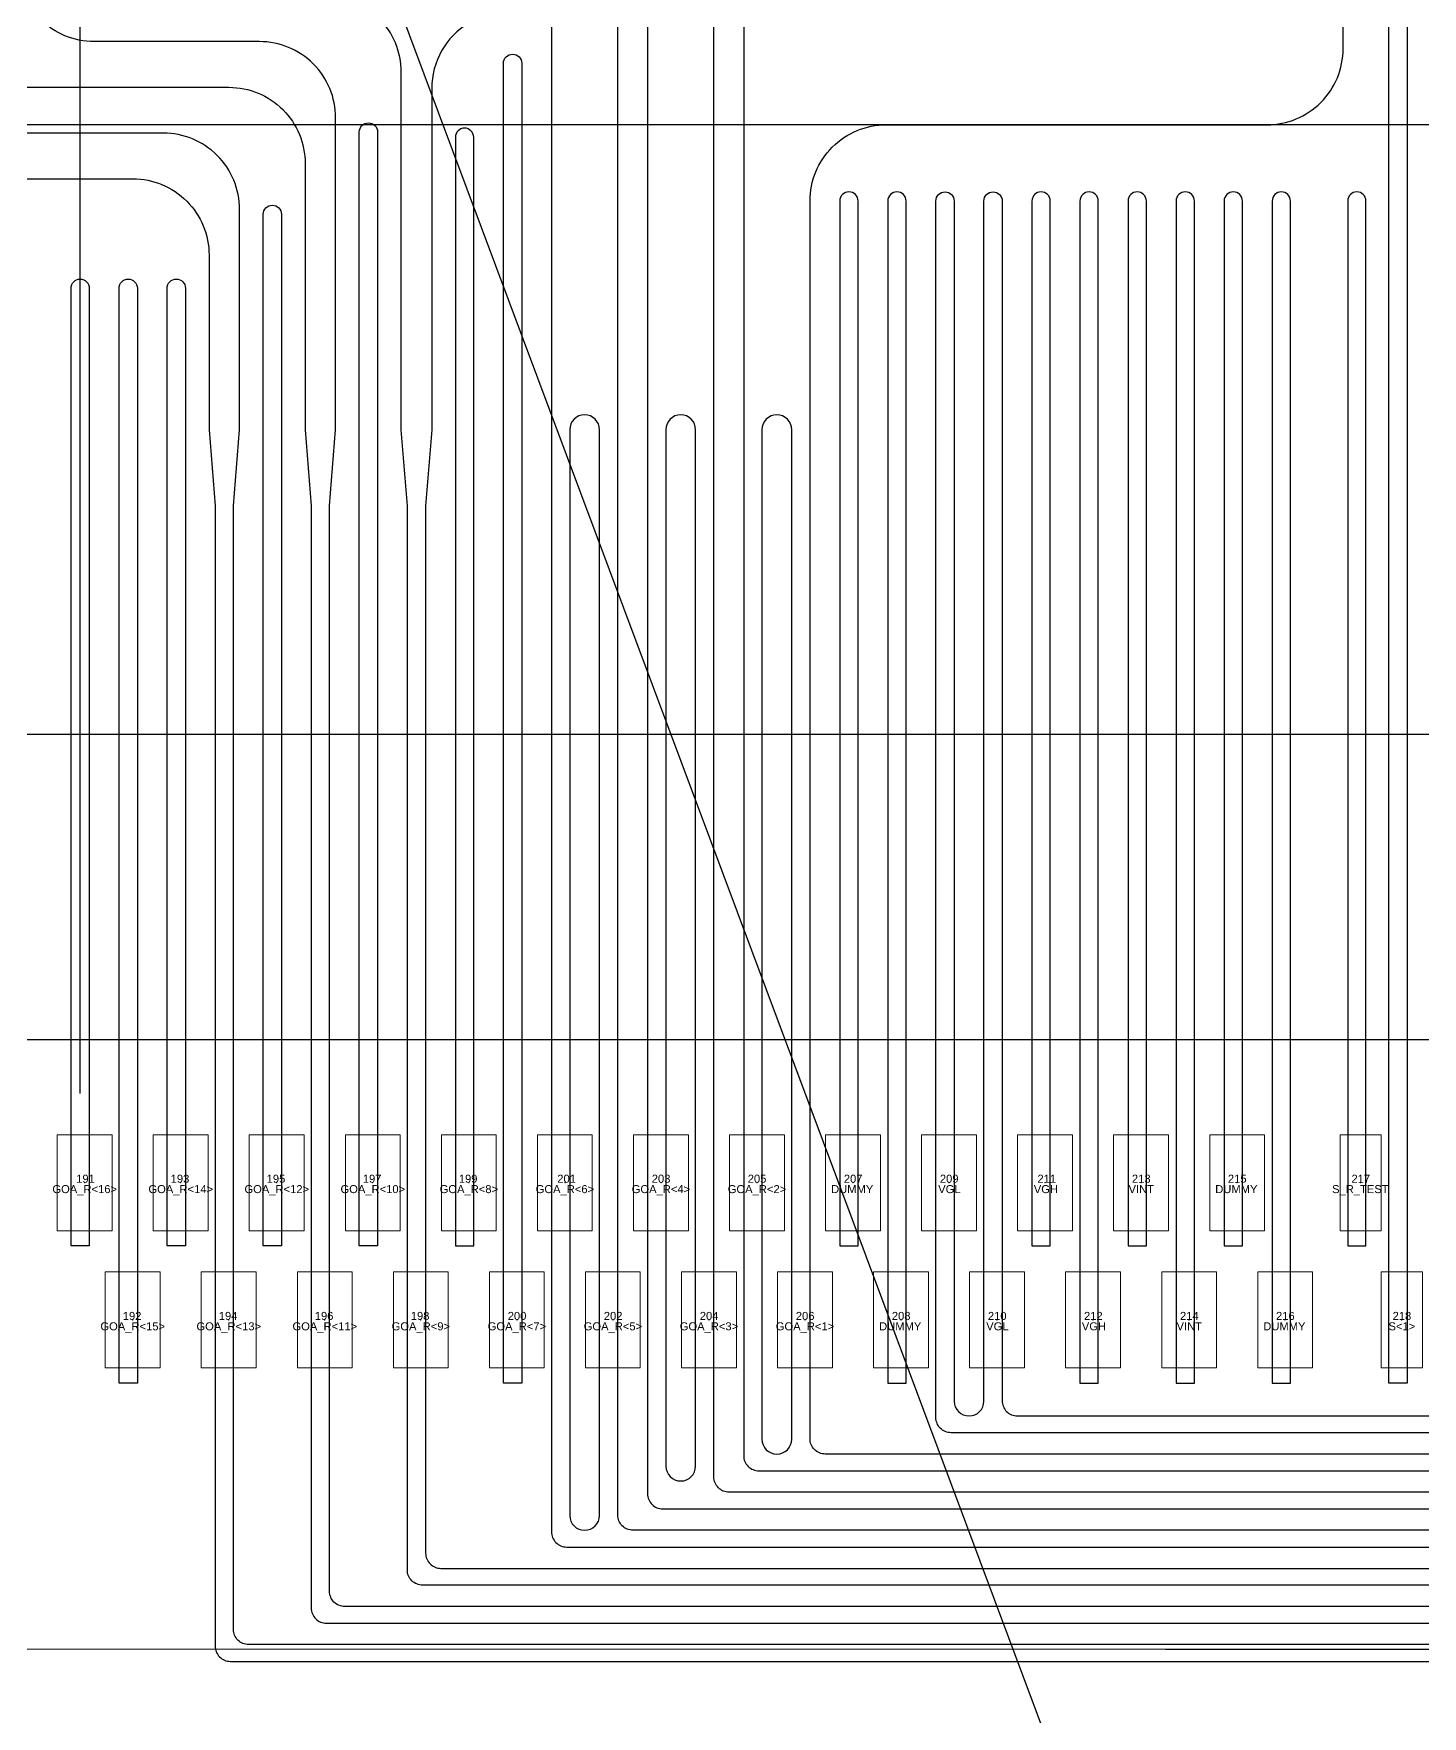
# Model space of a CAD drawing. Extents: x 10 to 206, y -65 to 73.
# Drawn here: x 57.115 to 58.026, y 33.532 to 34.636 of the extents above; entities that cross this region are included whole.
import ezdxf
from ezdxf.enums import TextEntityAlignment as Align

# ---------------------------------------------------------------- set-up
doc = ezdxf.new("R2010")
doc.units = 0
doc.header["$LTSCALE"] = 0.5
doc.layers.get('0').update_dxf_attribs({"lineweight": 13})
for name, color, linetype in [('01 Copper', 3, 'Continuous'), ('03 Solder resist', 6, 'Continuous'), ('04 Chip', 20, 'Continuous'), ('07 Potting', 132, 'Continuous'), ('08 Dimension&pin assignment', 7, 'Continuous'), ('10 Punch', 2, 'Continuous')]:
    doc.layers.add(name, color=color, linetype=linetype)
for name, color, linetype, lineweight in [('05 Bump', 130, 'Continuous', 0), ('09 Center_line', 1, 'Continuous', 0), ('11 IL no.', 254, 'Continuous', 0), ('12 IL name', 210, 'Continuous', 0)]:
    doc.layers.add(name, color=color, linetype=linetype, lineweight=lineweight)
doc.styles.add('MBC_Arial_Font', font='arial.ttf')
doc.styles.get("Standard").update_dxf_attribs({"font": 'romans.shx', "width": 0.75, "bigfont": 'AllInOneBig.shx'})
doc.dimstyles.new('ISO-25', dxfattribs={"dimtxt": 0.5, "dimasz": 0.8, "dimexe": 0.1, "dimexo": 0.1, "dimgap": 0.1, "dimtad": 1, "dimdec": 3, "dimzin": 1, "dimdsep": 46, "dimtxsty": 'Standard', "dimcen": 0.5, "dimadec": 0, "dimazin": 0, "dimtfac": 1, "dimtdec": 3, "dimtmove": 0, "dimatfit": 3, "dimfxl": 0, "dimarcsym": 0})
doc.dimstyles.new('ISO-25$0', dxfattribs={"dimtxt": 0.5, "dimasz": 1, "dimexe": 0.1, "dimexo": 0.1, "dimgap": 0.1, "dimtad": 1, "dimdec": 3, "dimzin": 1, "dimdsep": 46, "dimtxsty": 'Standard', "dimcen": 0.5, "dimadec": 0, "dimazin": 0, "dimtfac": 1, "dimtdec": 3, "dimtmove": 0, "dimatfit": 3, "dimfxl": 0, "dimarcsym": 0})

# ---------------------------------------------------------------- blocks, each defined once
blk = doc.blocks.new('*U263')
at = {"color": 0}
blk.add_lwpolyline([(-0.018, -0.0315), (0.018, -0.0315), (0.018, 0.0315), (-0.018, 0.0315)], close=True, dxfattribs=at)
at = {"color": 0, "style": 'MBC_Arial_Font', "flags": 1}
for tag, p in [('COMMENT1', (0, 0.0023)), ('COMMENT2', (0, 0.0015)), ('COMMENT3', (0, 0.0007)), ('COMMENT4', (0, -0.0001)), ('PAD_NO', (0, 0.0031)), ('COMMENT5', (0, -0.0009)), ('COMMENT6', (0, -0.0018)), ('COMMENT7', (0, -0.0026)), ('COMMENT8', (0, -0.0034)), ('COMMENT9', (0, -0.0042))]:
    blk.add_attdef(tag, text='', height=0.000625, dxfattribs=at).set_placement(p, align=Align.MIDDLE_CENTER)
blk = doc.blocks.new('*U264')
at = {"color": 0}
blk.add_lwpolyline([(-0.018, -0.0315), (0.018, -0.0315), (0.018, 0.0315), (-0.018, 0.0315)], close=True, dxfattribs=at)
at = {"color": 0, "style": 'MBC_Arial_Font', "flags": 1}
for tag, p in [('COMMENT1', (0, 0.0023)), ('COMMENT2', (0, 0.0015)), ('COMMENT3', (0, 0.0007)), ('COMMENT4', (0, -0.0001)), ('PAD_NO', (0, 0.0031)), ('COMMENT5', (0, -0.0009)), ('COMMENT6', (0, -0.0018)), ('COMMENT7', (0, -0.0026)), ('COMMENT8', (0, -0.0034)), ('COMMENT9', (0, -0.0042))]:
    blk.add_attdef(tag, text='', height=0.000625, dxfattribs=at).set_placement(p, align=Align.MIDDLE_CENTER)
blk = doc.blocks.new('*U265')
at = {"color": 0}
blk.add_lwpolyline([(-0.018, -0.0315), (0.018, -0.0315), (0.018, 0.0315), (-0.018, 0.0315)], close=True, dxfattribs=at)
at = {"color": 0, "style": 'MBC_Arial_Font', "flags": 1}
for tag, p in [('COMMENT1', (0, 0.0023)), ('COMMENT2', (0, 0.0015)), ('COMMENT3', (0, 0.0007)), ('COMMENT4', (0, -0.0001)), ('PAD_NO', (0, 0.0031)), ('COMMENT5', (0, -0.0009)), ('COMMENT6', (0, -0.0018)), ('COMMENT7', (0, -0.0026)), ('COMMENT8', (0, -0.0034)), ('COMMENT9', (0, -0.0042))]:
    blk.add_attdef(tag, text='', height=0.000625, dxfattribs=at).set_placement(p, align=Align.MIDDLE_CENTER)
blk = doc.blocks.new('*U266')
at = {"color": 0}
blk.add_lwpolyline([(-0.018, -0.0315), (0.018, -0.0315), (0.018, 0.0315), (-0.018, 0.0315)], close=True, dxfattribs=at)
at = {"color": 0, "style": 'MBC_Arial_Font', "flags": 1}
for tag, p in [('COMMENT1', (0, 0.0023)), ('COMMENT2', (0, 0.0015)), ('COMMENT3', (0, 0.0007)), ('COMMENT4', (0, -0.0001)), ('PAD_NO', (0, 0.0031)), ('COMMENT5', (0, -0.0009)), ('COMMENT6', (0, -0.0018)), ('COMMENT7', (0, -0.0026)), ('COMMENT8', (0, -0.0034)), ('COMMENT9', (0, -0.0042))]:
    blk.add_attdef(tag, text='', height=0.000625, dxfattribs=at).set_placement(p, align=Align.MIDDLE_CENTER)
blk = doc.blocks.new('*U267')
at = {"color": 0}
blk.add_lwpolyline([(-0.018, -0.0315), (0.018, -0.0315), (0.018, 0.0315), (-0.018, 0.0315)], close=True, dxfattribs=at)
at = {"color": 0, "style": 'MBC_Arial_Font', "flags": 1}
for tag, p in [('COMMENT1', (0, 0.0023)), ('COMMENT2', (0, 0.0015)), ('COMMENT3', (0, 0.0007)), ('COMMENT4', (0, -0.0001)), ('PAD_NO', (0, 0.0031)), ('COMMENT5', (0, -0.0009)), ('COMMENT6', (0, -0.0018)), ('COMMENT7', (0, -0.0026)), ('COMMENT8', (0, -0.0034)), ('COMMENT9', (0, -0.0042))]:
    blk.add_attdef(tag, text='', height=0.000625, dxfattribs=at).set_placement(p, align=Align.MIDDLE_CENTER)
blk = doc.blocks.new('*U268')
at = {"color": 0}
blk.add_lwpolyline([(-0.018, -0.0315), (0.018, -0.0315), (0.018, 0.0315), (-0.018, 0.0315)], close=True, dxfattribs=at)
at = {"color": 0, "style": 'MBC_Arial_Font', "flags": 1}
for tag, p in [('COMMENT1', (0, 0.0023)), ('COMMENT2', (0, 0.0015)), ('COMMENT3', (0, 0.0007)), ('COMMENT4', (0, -0.0001)), ('PAD_NO', (0, 0.0031)), ('COMMENT5', (0, -0.0009)), ('COMMENT6', (0, -0.0018)), ('COMMENT7', (0, -0.0026)), ('COMMENT8', (0, -0.0034)), ('COMMENT9', (0, -0.0042))]:
    blk.add_attdef(tag, text='', height=0.000625, dxfattribs=at).set_placement(p, align=Align.MIDDLE_CENTER)
blk = doc.blocks.new('*U269')
at = {"color": 0}
blk.add_lwpolyline([(-0.018, -0.0315), (0.018, -0.0315), (0.018, 0.0315), (-0.018, 0.0315)], close=True, dxfattribs=at)
at = {"color": 0, "style": 'MBC_Arial_Font', "flags": 1}
for tag, p in [('COMMENT1', (0, 0.0023)), ('COMMENT2', (0, 0.0015)), ('COMMENT3', (0, 0.0007)), ('COMMENT4', (0, -0.0001)), ('PAD_NO', (0, 0.0031)), ('COMMENT5', (0, -0.0009)), ('COMMENT6', (0, -0.0018)), ('COMMENT7', (0, -0.0026)), ('COMMENT8', (0, -0.0034)), ('COMMENT9', (0, -0.0042))]:
    blk.add_attdef(tag, text='', height=0.000625, dxfattribs=at).set_placement(p, align=Align.MIDDLE_CENTER)
blk = doc.blocks.new('*U270')
at = {"color": 0}
blk.add_lwpolyline([(-0.018, -0.0315), (0.018, -0.0315), (0.018, 0.0315), (-0.018, 0.0315)], close=True, dxfattribs=at)
at = {"color": 0, "style": 'MBC_Arial_Font', "flags": 1}
for tag, p in [('COMMENT1', (0, 0.0023)), ('COMMENT2', (0, 0.0015)), ('COMMENT3', (0, 0.0007)), ('COMMENT4', (0, -0.0001)), ('PAD_NO', (0, 0.0031)), ('COMMENT5', (0, -0.0009)), ('COMMENT6', (0, -0.0018)), ('COMMENT7', (0, -0.0026)), ('COMMENT8', (0, -0.0034)), ('COMMENT9', (0, -0.0042))]:
    blk.add_attdef(tag, text='', height=0.000625, dxfattribs=at).set_placement(p, align=Align.MIDDLE_CENTER)
blk = doc.blocks.new('*U271')
at = {"color": 0}
blk.add_lwpolyline([(-0.018, -0.0315), (0.018, -0.0315), (0.018, 0.0315), (-0.018, 0.0315)], close=True, dxfattribs=at)
at = {"color": 0, "style": 'MBC_Arial_Font', "flags": 1}
for tag, p in [('COMMENT1', (0, 0.0023)), ('COMMENT2', (0, 0.0015)), ('COMMENT3', (0, 0.0007)), ('COMMENT4', (0, -0.0001)), ('PAD_NO', (0, 0.0031)), ('COMMENT5', (0, -0.0009)), ('COMMENT6', (0, -0.0018)), ('COMMENT7', (0, -0.0026)), ('COMMENT8', (0, -0.0034)), ('COMMENT9', (0, -0.0042))]:
    blk.add_attdef(tag, text='', height=0.000625, dxfattribs=at).set_placement(p, align=Align.MIDDLE_CENTER)
blk = doc.blocks.new('*U272')
at = {"color": 0}
blk.add_lwpolyline([(-0.018, -0.0315), (0.018, -0.0315), (0.018, 0.0315), (-0.018, 0.0315)], close=True, dxfattribs=at)
at = {"color": 0, "style": 'MBC_Arial_Font', "flags": 1}
for tag, p in [('COMMENT1', (0, 0.0023)), ('COMMENT2', (0, 0.0015)), ('COMMENT3', (0, 0.0007)), ('COMMENT4', (0, -0.0001)), ('PAD_NO', (0, 0.0031)), ('COMMENT5', (0, -0.0009)), ('COMMENT6', (0, -0.0018)), ('COMMENT7', (0, -0.0026)), ('COMMENT8', (0, -0.0034)), ('COMMENT9', (0, -0.0042))]:
    blk.add_attdef(tag, text='', height=0.000625, dxfattribs=at).set_placement(p, align=Align.MIDDLE_CENTER)
blk = doc.blocks.new('*U273')
at = {"color": 0}
blk.add_lwpolyline([(-0.018, -0.0315), (0.018, -0.0315), (0.018, 0.0315), (-0.018, 0.0315)], close=True, dxfattribs=at)
at = {"color": 0, "style": 'MBC_Arial_Font', "flags": 1}
for tag, p in [('COMMENT1', (0, 0.0023)), ('COMMENT2', (0, 0.0015)), ('COMMENT3', (0, 0.0007)), ('COMMENT4', (0, -0.0001)), ('PAD_NO', (0, 0.0031)), ('COMMENT5', (0, -0.0009)), ('COMMENT6', (0, -0.0018)), ('COMMENT7', (0, -0.0026)), ('COMMENT8', (0, -0.0034)), ('COMMENT9', (0, -0.0042))]:
    blk.add_attdef(tag, text='', height=0.000625, dxfattribs=at).set_placement(p, align=Align.MIDDLE_CENTER)
blk = doc.blocks.new('*U274')
at = {"color": 0}
blk.add_lwpolyline([(-0.018, -0.0315), (0.018, -0.0315), (0.018, 0.0315), (-0.018, 0.0315)], close=True, dxfattribs=at)
at = {"color": 0, "style": 'MBC_Arial_Font', "flags": 1}
for tag, p in [('COMMENT1', (0, 0.0023)), ('COMMENT2', (0, 0.0015)), ('COMMENT3', (0, 0.0007)), ('COMMENT4', (0, -0.0001)), ('PAD_NO', (0, 0.0031)), ('COMMENT5', (0, -0.0009)), ('COMMENT6', (0, -0.0018)), ('COMMENT7', (0, -0.0026)), ('COMMENT8', (0, -0.0034)), ('COMMENT9', (0, -0.0042))]:
    blk.add_attdef(tag, text='', height=0.000625, dxfattribs=at).set_placement(p, align=Align.MIDDLE_CENTER)
blk = doc.blocks.new('*U275')
at = {"color": 0}
blk.add_lwpolyline([(-0.018, -0.0315), (0.018, -0.0315), (0.018, 0.0315), (-0.018, 0.0315)], close=True, dxfattribs=at)
at = {"color": 0, "style": 'MBC_Arial_Font', "flags": 1}
for tag, p in [('COMMENT1', (0, 0.0023)), ('COMMENT2', (0, 0.0015)), ('COMMENT3', (0, 0.0007)), ('COMMENT4', (0, -0.0001)), ('PAD_NO', (0, 0.0031)), ('COMMENT5', (0, -0.0009)), ('COMMENT6', (0, -0.0018)), ('COMMENT7', (0, -0.0026)), ('COMMENT8', (0, -0.0034)), ('COMMENT9', (0, -0.0042))]:
    blk.add_attdef(tag, text='', height=0.000625, dxfattribs=at).set_placement(p, align=Align.MIDDLE_CENTER)
blk = doc.blocks.new('*U276')
at = {"color": 0}
blk.add_lwpolyline([(-0.018, -0.0315), (0.018, -0.0315), (0.018, 0.0315), (-0.018, 0.0315)], close=True, dxfattribs=at)
at = {"color": 0, "style": 'MBC_Arial_Font', "flags": 1}
for tag, p in [('COMMENT1', (0, 0.0023)), ('COMMENT2', (0, 0.0015)), ('COMMENT3', (0, 0.0007)), ('COMMENT4', (0, -0.0001)), ('PAD_NO', (0, 0.0031)), ('COMMENT5', (0, -0.0009)), ('COMMENT6', (0, -0.0018)), ('COMMENT7', (0, -0.0026)), ('COMMENT8', (0, -0.0034)), ('COMMENT9', (0, -0.0042))]:
    blk.add_attdef(tag, text='', height=0.000625, dxfattribs=at).set_placement(p, align=Align.MIDDLE_CENTER)
blk = doc.blocks.new('*U277')
at = {"color": 0}
blk.add_lwpolyline([(-0.018, -0.0315), (0.018, -0.0315), (0.018, 0.0315), (-0.018, 0.0315)], close=True, dxfattribs=at)
at = {"color": 0, "style": 'MBC_Arial_Font', "flags": 1}
for tag, p in [('COMMENT1', (0, 0.0023)), ('COMMENT2', (0, 0.0015)), ('COMMENT3', (0, 0.0007)), ('COMMENT4', (0, -0.0001)), ('PAD_NO', (0, 0.0031)), ('COMMENT5', (0, -0.0009)), ('COMMENT6', (0, -0.0018)), ('COMMENT7', (0, -0.0026)), ('COMMENT8', (0, -0.0034)), ('COMMENT9', (0, -0.0042))]:
    blk.add_attdef(tag, text='', height=0.000625, dxfattribs=at).set_placement(p, align=Align.MIDDLE_CENTER)
blk = doc.blocks.new('*U278')
at = {"color": 0}
blk.add_lwpolyline([(-0.018, -0.0315), (0.018, -0.0315), (0.018, 0.0315), (-0.018, 0.0315)], close=True, dxfattribs=at)
at = {"color": 0, "style": 'MBC_Arial_Font', "flags": 1}
for tag, p in [('COMMENT1', (0, 0.0023)), ('COMMENT2', (0, 0.0015)), ('COMMENT3', (0, 0.0007)), ('COMMENT4', (0, -0.0001)), ('PAD_NO', (0, 0.0031)), ('COMMENT5', (0, -0.0009)), ('COMMENT6', (0, -0.0018)), ('COMMENT7', (0, -0.0026)), ('COMMENT8', (0, -0.0034)), ('COMMENT9', (0, -0.0042))]:
    blk.add_attdef(tag, text='', height=0.000625, dxfattribs=at).set_placement(p, align=Align.MIDDLE_CENTER)
blk = doc.blocks.new('*U279')
at = {"color": 0}
blk.add_lwpolyline([(-0.018, -0.0315), (0.018, -0.0315), (0.018, 0.0315), (-0.018, 0.0315)], close=True, dxfattribs=at)
at = {"color": 0, "style": 'MBC_Arial_Font', "flags": 1}
for tag, p in [('COMMENT1', (0, 0.0023)), ('COMMENT2', (0, 0.0015)), ('COMMENT3', (0, 0.0007)), ('COMMENT4', (0, -0.0001)), ('PAD_NO', (0, 0.0031)), ('COMMENT5', (0, -0.0009)), ('COMMENT6', (0, -0.0018)), ('COMMENT7', (0, -0.0026)), ('COMMENT8', (0, -0.0034)), ('COMMENT9', (0, -0.0042))]:
    blk.add_attdef(tag, text='', height=0.000625, dxfattribs=at).set_placement(p, align=Align.MIDDLE_CENTER)
blk = doc.blocks.new('*U280')
at = {"color": 0}
blk.add_lwpolyline([(-0.018, -0.0315), (0.018, -0.0315), (0.018, 0.0315), (-0.018, 0.0315)], close=True, dxfattribs=at)
at = {"color": 0, "style": 'MBC_Arial_Font', "flags": 1}
for tag, p in [('COMMENT1', (0, 0.0023)), ('COMMENT2', (0, 0.0015)), ('COMMENT3', (0, 0.0007)), ('COMMENT4', (0, -0.0001)), ('PAD_NO', (0, 0.0031)), ('COMMENT5', (0, -0.0009)), ('COMMENT6', (0, -0.0018)), ('COMMENT7', (0, -0.0026)), ('COMMENT8', (0, -0.0034)), ('COMMENT9', (0, -0.0042))]:
    blk.add_attdef(tag, text='', height=0.000625, dxfattribs=at).set_placement(p, align=Align.MIDDLE_CENTER)
blk = doc.blocks.new('*U281')
at = {"color": 0}
blk.add_lwpolyline([(-0.018, -0.0315), (0.018, -0.0315), (0.018, 0.0315), (-0.018, 0.0315)], close=True, dxfattribs=at)
at = {"color": 0, "style": 'MBC_Arial_Font', "flags": 1}
for tag, p in [('COMMENT1', (0, 0.0023)), ('COMMENT2', (0, 0.0015)), ('COMMENT3', (0, 0.0007)), ('COMMENT4', (0, -0.0001)), ('PAD_NO', (0, 0.0031)), ('COMMENT5', (0, -0.0009)), ('COMMENT6', (0, -0.0018)), ('COMMENT7', (0, -0.0026)), ('COMMENT8', (0, -0.0034)), ('COMMENT9', (0, -0.0042))]:
    blk.add_attdef(tag, text='', height=0.000625, dxfattribs=at).set_placement(p, align=Align.MIDDLE_CENTER)
blk = doc.blocks.new('*U282')
at = {"color": 0}
blk.add_lwpolyline([(-0.018, -0.0315), (0.018, -0.0315), (0.018, 0.0315), (-0.018, 0.0315)], close=True, dxfattribs=at)
at = {"color": 0, "style": 'MBC_Arial_Font', "flags": 1}
for tag, p in [('COMMENT1', (0, 0.0023)), ('COMMENT2', (0, 0.0015)), ('COMMENT3', (0, 0.0007)), ('COMMENT4', (0, -0.0001)), ('PAD_NO', (0, 0.0031)), ('COMMENT5', (0, -0.0009)), ('COMMENT6', (0, -0.0018)), ('COMMENT7', (0, -0.0026)), ('COMMENT8', (0, -0.0034)), ('COMMENT9', (0, -0.0042))]:
    blk.add_attdef(tag, text='', height=0.000625, dxfattribs=at).set_placement(p, align=Align.MIDDLE_CENTER)
blk = doc.blocks.new('*U283')
at = {"color": 0}
blk.add_lwpolyline([(-0.018, -0.0315), (0.018, -0.0315), (0.018, 0.0315), (-0.018, 0.0315)], close=True, dxfattribs=at)
at = {"color": 0, "style": 'MBC_Arial_Font', "flags": 1}
for tag, p in [('COMMENT1', (0, 0.0023)), ('COMMENT2', (0, 0.0015)), ('COMMENT3', (0, 0.0007)), ('COMMENT4', (0, -0.0001)), ('PAD_NO', (0, 0.0031)), ('COMMENT5', (0, -0.0009)), ('COMMENT6', (0, -0.0018)), ('COMMENT7', (0, -0.0026)), ('COMMENT8', (0, -0.0034)), ('COMMENT9', (0, -0.0042))]:
    blk.add_attdef(tag, text='', height=0.000625, dxfattribs=at).set_placement(p, align=Align.MIDDLE_CENTER)
blk = doc.blocks.new('*U284')
at = {"color": 0}
blk.add_lwpolyline([(-0.018, -0.0315), (0.018, -0.0315), (0.018, 0.0315), (-0.018, 0.0315)], close=True, dxfattribs=at)
at = {"color": 0, "style": 'MBC_Arial_Font', "flags": 1}
for tag, p in [('COMMENT1', (0, 0.0023)), ('COMMENT2', (0, 0.0015)), ('COMMENT3', (0, 0.0007)), ('COMMENT4', (0, -0.0001)), ('PAD_NO', (0, 0.0031)), ('COMMENT5', (0, -0.0009)), ('COMMENT6', (0, -0.0018)), ('COMMENT7', (0, -0.0026)), ('COMMENT8', (0, -0.0034)), ('COMMENT9', (0, -0.0042))]:
    blk.add_attdef(tag, text='', height=0.000625, dxfattribs=at).set_placement(p, align=Align.MIDDLE_CENTER)
blk = doc.blocks.new('*U285')
at = {"color": 0}
blk.add_lwpolyline([(-0.018, -0.0315), (0.018, -0.0315), (0.018, 0.0315), (-0.018, 0.0315)], close=True, dxfattribs=at)
at = {"color": 0, "style": 'MBC_Arial_Font', "flags": 1}
for tag, p in [('COMMENT1', (0, 0.0023)), ('COMMENT2', (0, 0.0015)), ('COMMENT3', (0, 0.0007)), ('COMMENT4', (0, -0.0001)), ('PAD_NO', (0, 0.0031)), ('COMMENT5', (0, -0.0009)), ('COMMENT6', (0, -0.0018)), ('COMMENT7', (0, -0.0026)), ('COMMENT8', (0, -0.0034)), ('COMMENT9', (0, -0.0042))]:
    blk.add_attdef(tag, text='', height=0.000625, dxfattribs=at).set_placement(p, align=Align.MIDDLE_CENTER)
blk = doc.blocks.new('*U286')
at = {"color": 0}
blk.add_lwpolyline([(-0.018, -0.0315), (0.018, -0.0315), (0.018, 0.0315), (-0.018, 0.0315)], close=True, dxfattribs=at)
at = {"color": 0, "style": 'MBC_Arial_Font', "flags": 1}
for tag, p in [('COMMENT1', (0, 0.0023)), ('COMMENT2', (0, 0.0015)), ('COMMENT3', (0, 0.0007)), ('COMMENT4', (0, -0.0001)), ('PAD_NO', (0, 0.0031)), ('COMMENT5', (0, -0.0009)), ('COMMENT6', (0, -0.0018)), ('COMMENT7', (0, -0.0026)), ('COMMENT8', (0, -0.0034)), ('COMMENT9', (0, -0.0042))]:
    blk.add_attdef(tag, text='', height=0.000625, dxfattribs=at).set_placement(p, align=Align.MIDDLE_CENTER)
blk = doc.blocks.new('*U287')
at = {"color": 0}
blk.add_lwpolyline([(-0.018, -0.0315), (0.018, -0.0315), (0.018, 0.0315), (-0.018, 0.0315)], close=True, dxfattribs=at)
at = {"color": 0, "style": 'MBC_Arial_Font', "flags": 1}
for tag, p in [('COMMENT1', (0, 0.0023)), ('COMMENT2', (0, 0.0015)), ('COMMENT3', (0, 0.0007)), ('COMMENT4', (0, -0.0001)), ('PAD_NO', (0, 0.0031)), ('COMMENT5', (0, -0.0009)), ('COMMENT6', (0, -0.0018)), ('COMMENT7', (0, -0.0026)), ('COMMENT8', (0, -0.0034)), ('COMMENT9', (0, -0.0042))]:
    blk.add_attdef(tag, text='', height=0.000625, dxfattribs=at).set_placement(p, align=Align.MIDDLE_CENTER)
blk = doc.blocks.new('*U288')
at = {"color": 0}
blk.add_lwpolyline([(-0.018, -0.0315), (0.018, -0.0315), (0.018, 0.0315), (-0.018, 0.0315)], close=True, dxfattribs=at)
at = {"color": 0, "style": 'MBC_Arial_Font', "flags": 1}
for tag, p in [('COMMENT1', (0, 0.0023)), ('COMMENT2', (0, 0.0015)), ('COMMENT3', (0, 0.0007)), ('COMMENT4', (0, -0.0001)), ('PAD_NO', (0, 0.0031)), ('COMMENT5', (0, -0.0009)), ('COMMENT6', (0, -0.0018)), ('COMMENT7', (0, -0.0026)), ('COMMENT8', (0, -0.0034)), ('COMMENT9', (0, -0.0042))]:
    blk.add_attdef(tag, text='', height=0.000625, dxfattribs=at).set_placement(p, align=Align.MIDDLE_CENTER)
blk = doc.blocks.new('*U289')
at = {"color": 0}
blk.add_lwpolyline([(-0.0135, -0.0315), (0.0135, -0.0315), (0.0135, 0.0315), (-0.0135, 0.0315)], close=True, dxfattribs=at)
at = {"color": 0, "style": 'MBC_Arial_Font', "flags": 1}
for tag, p in [('COMMENT1', (0, 0.0023)), ('COMMENT2', (0, 0.0015)), ('COMMENT3', (0, 0.0007)), ('COMMENT4', (0, -0.0001)), ('PAD_NO', (0, 0.0031)), ('COMMENT5', (0, -0.0009)), ('COMMENT6', (0, -0.0018)), ('COMMENT7', (0, -0.0026)), ('COMMENT8', (0, -0.0034)), ('COMMENT9', (0, -0.0042))]:
    blk.add_attdef(tag, text='', height=0.000625, dxfattribs=at).set_placement(p, align=Align.MIDDLE_CENTER)
blk = doc.blocks.new('*U290')
at = {"color": 0}
blk.add_lwpolyline([(-0.0135, -0.0315), (0.0135, -0.0315), (0.0135, 0.0315), (-0.0135, 0.0315)], close=True, dxfattribs=at)
at = {"color": 0, "style": 'MBC_Arial_Font', "flags": 1}
for tag, p in [('COMMENT1', (0, 0.0023)), ('COMMENT2', (0, 0.0015)), ('COMMENT3', (0, 0.0007)), ('COMMENT4', (0, -0.0001)), ('PAD_NO', (0, 0.0031)), ('COMMENT5', (0, -0.0009)), ('COMMENT6', (0, -0.0018)), ('COMMENT7', (0, -0.0026)), ('COMMENT8', (0, -0.0034)), ('COMMENT9', (0, -0.0042))]:
    blk.add_attdef(tag, text='', height=0.000625, dxfattribs=at).set_placement(p, align=Align.MIDDLE_CENTER)
blk = doc.blocks.new('*D612')
at = {"layer": '08 Dimension&pin assignment', "color": 0, "lineweight": -2, "transparency": 16777216}
for p, q in [((57.7573, 33.4764), (57.7573, 24.8628)), ((62.1073, 27.9964), (62.1073, 24.8628)), ((57.7573, 24.9628), (46.4727, 24.9628)), ((61.3073, 24.9628), (58.5573, 24.9628))]:
    blk.add_line(p, q, dxfattribs=at)
at = {"layer": '08 Dimension&pin assignment', "color": 0, "transparency": 16777216}
for points in [[(58.5573, 25.0961), (58.5573, 24.8294), (57.7573, 24.9628)], [(61.3073, 25.0961), (61.3073, 24.8294), (62.1073, 24.9628)]]:
    blk.add_solid(points, dxfattribs=at)
at = {"layer": '08 Dimension&pin assignment', "color": 0, "transparency": 16777216, "insert": (50.3942, 25.4437), "char_height": 0.5, "attachment_point": 5}
blk.add_mtext('4.350%%P1.00(Tape NG hole)', dxfattribs=at)
blk = doc.blocks.new('*D626')
at = {"layer": '08 Dimension&pin assignment', "color": 0, "lineweight": -2, "transparency": 16777216}
for p, q in [((47.8345, 43.0835), (54.2023, 43.0835)), ((54.2023, 43.0835), (56.6015, 36.6674)), ((58.6329, 31.2348), (56.8817, 35.9181)), ((58.9131, 30.4855), (59.1932, 29.7361))]:
    blk.add_line(p, q, dxfattribs=at)
at = {"layer": '08 Dimension&pin assignment', "color": 0, "transparency": 16777216}
for points in [[(56.7263, 36.7141), (56.4766, 36.6207), (56.8817, 35.9181)], [(59.0379, 30.5322), (58.7882, 30.4388), (58.6329, 31.2348)]]:
    blk.add_solid(points, dxfattribs=at)
at = {"layer": '08 Dimension&pin assignment', "color": 0, "transparency": 16777216, "insert": (50.9684, 43.5644), "char_height": 0.5, "attachment_point": 5}
blk.add_mtext('∅5.000(Tape NG hole)', dxfattribs=at)
blk = doc.blocks.new('*D632')
at = {"layer": '08 Dimension&pin assignment', "color": 0, "lineweight": -2, "transparency": 16777216}
for p, q in [((86.5948, 34.3764), (86.5948, 45.0329)), ((57.8573, 33.5764), (86.6948, 33.5764)), ((79.6948, 33.5764), (86.6948, 33.5764)), ((86.5948, 32.7764), (86.5948, 31.9764))]:
    blk.add_line(p, q, dxfattribs=at)
at = {"layer": '08 Dimension&pin assignment', "color": 0, "transparency": 16777216}
for points in [[(86.4614, 34.3764), (86.7281, 34.3764), (86.5948, 33.5764)], [(86.4614, 32.7764), (86.7281, 32.7764), (86.5948, 33.5764)]]:
    blk.add_solid(points, dxfattribs=at)
at = {"layer": '08 Dimension&pin assignment', "color": 0, "transparency": 16777216, "insert": (86.1138, 41.0847), "char_height": 0.5, "attachment_point": 5, "rotation": 90}
blk.add_mtext('0%%P1(%%C5mm Tape NG Hole)', dxfattribs=at)
blk = doc.blocks.new('*D639')
at = {"layer": '08 Dimension&pin assignment', "color": 0, "lineweight": -2, "transparency": 16777216}
for p, q in [((56.6923, 34.1764), (56.6923, 45.9014)), ((62.1073, 42.4464), (62.1073, 45.9014)), ((61.3073, 45.8014), (57.4923, 45.8014))]:
    blk.add_line(p, q, dxfattribs=at)
at = {"layer": '08 Dimension&pin assignment', "color": 0, "transparency": 16777216}
for points in [[(57.4923, 45.9348), (57.4923, 45.6681), (56.6923, 45.8014)], [(61.3073, 45.9348), (61.3073, 45.6681), (62.1073, 45.8014)]]:
    blk.add_solid(points, dxfattribs=at)
at = {"layer": '08 Dimension&pin assignment', "color": 0, "transparency": 16777216, "insert": (59.3998, 46.2824), "char_height": 0.5, "attachment_point": 5}
blk.add_mtext('5.415{\\A1;\\Fromans,bigfont|c128;%%P0.1\\Fromans,bigfont|c136;5\\Fromans,bigfont|c128;(\\Fromans,bigfont|c136;SR\\Fromans,bigfont|c128;)}', dxfattribs=at)
blk = doc.blocks.new('*D645')
at = {"layer": '08 Dimension&pin assignment', "color": 0, "lineweight": -2, "transparency": 16777216}
for p, q in [((55.6423, 33.4764), (55.6423, 16.8026)), ((62.1073, 33.4764), (62.1073, 16.8026)), ((61.3073, 16.9026), (56.4423, 16.9026))]:
    blk.add_line(p, q, dxfattribs=at)
at = {"layer": '08 Dimension&pin assignment', "color": 0, "transparency": 16777216}
for points in [[(56.4423, 17.036), (56.4423, 16.7693), (55.6423, 16.9026)], [(61.3073, 17.036), (61.3073, 16.7693), (62.1073, 16.9026)]]:
    blk.add_solid(points, dxfattribs=at)
at = {"layer": 'Defpoints', "color": 0, "transparency": 16777216}
for p in [(55.6423, 33.5764), (62.1073, 33.5764), (55.6423, 16.9026)]:
    blk.add_point(p, dxfattribs=at)
at = {"layer": '08 Dimension&pin assignment', "color": 0, "transparency": 16777216, "insert": (60.7517, 17.2526), "char_height": 0.5, "attachment_point": 5}
blk.add_mtext('{\\Fromans,chineset|c134;6.465%%P0.1}', dxfattribs=at)
blk = doc.blocks.new('*D692')
at = {"layer": '08 Dimension&pin assignment', "color": 0, "lineweight": -2, "transparency": 16777216}
for p, q in [((57.1453, 33.9409), (57.1453, 43.8654)), ((67.0692, 33.9409), (67.0692, 43.8654)), ((57.9453, 43.7654), (66.2692, 43.7654)), ((67.0692, 43.7654), (78.7121, 43.7654))]:
    blk.add_line(p, q, dxfattribs=at)
at = {"layer": '08 Dimension&pin assignment', "color": 0, "transparency": 16777216}
for points in [[(57.9453, 43.8987), (57.9453, 43.632), (57.1453, 43.7654)], [(66.2692, 43.632), (66.2692, 43.8987), (67.0692, 43.7654)]]:
    blk.add_solid(points, dxfattribs=at)
at = {"layer": 'Defpoints', "color": 0, "transparency": 16777216}
for p in [(67.0692, 43.7654), (57.1453, 33.8409), (67.0692, 33.8409)]:
    blk.add_point(p, dxfattribs=at)
at = {"layer": '08 Dimension&pin assignment', "color": 0, "transparency": 16777216, "insert": (73.2907, 44.2463), "char_height": 0.5, "attachment_point": 5}
blk.add_mtext('{\\Fromans,chineset|c0;\\C2;9.9\\Fromans.shx,chineset.shx|c0;18*1.0006=9.9239508%%P0.005(I/L)}', dxfattribs=at)

msp = doc.modelspace()

# ---------------------------------------------------------------- linework, layer by layer
at = {"layer": '01 Copper'}
for points in [[(58.18682874, 38.57693204), (58.18682874, 35.8204476, -0.1359329595), (58.17257804, 35.76899803), (58.03005045, 35.53145205, 0.1359329595), (58.01579974, 35.48000247), (58.01579974, 33.75092951), (58.00379974, 33.75092951), (58.00379974, 35.06642951, 0.4142135624), (57.95379974, 35.11642951), (57.56750814, 35.11642951, -0.4142135624), (57.51750814, 35.16642951), (57.51750814, 35.29318974, -0.3152987889), (57.55040714, 35.34017437), (57.96153948, 35.48981431, 0.1719942425), (58.01308676, 35.53233399), (58.15657804, 35.77148612, 0.1359329595), (58.17082874, 35.82293569), (58.17082874, 38.57693204)], [(61.80758664, 33.65442951), (57.50798924, 33.65442951, -0.4142135624), (57.49798924, 33.66442951), (57.49798924, 35.24968842, 0.5205670506), (57.43088824, 35.29667305), (57.15736934, 35.19712031, 0.3152987889), (57.12447034, 35.15013568), (57.12447034, 35.03101328, 0.4142135624), (57.17447034, 34.98101328), (57.40447034, 34.98101328, -0.4142135624), (57.45447034, 34.93101328), (57.45447034, 33.65342951, 0.4142135624), (57.46447034, 33.64342951), (61.81958664, 33.64342951, 0.4142135624)], [(62.01020814, 33.60442951), (57.31887584, 33.60442951, -0.4142135624), (57.30887584, 33.61442951), (57.30887584, 34.32642951), (57.31287584, 34.37642951), (57.31287584, 34.58101328, 0.4142135624), (57.26287584, 34.63101328), (57.15447034, 34.63101328, -0.4142135624), (57.10447034, 34.68101328), (57.10447034, 35.10645925, 0.5205670506), (57.03736934, 35.15344388), (56.83736934, 35.08064983, 0.3152987889), (56.80447034, 35.0336652), (56.80447034, 34.65101328, 0.4142135624), (56.85447034, 34.60101328), (57.24287584, 34.60101328, -0.4142135624), (57.29287584, 34.55101328), (57.29287584, 34.37642951), (57.29687584, 34.32642951), (57.29687584, 33.60342951, 0.4142135624), (57.30687584, 33.59342951), (62.02220814, 33.59342951, 0.4142135624)], [(61.76706234, 33.67942951), (57.57102704, 33.67942951, -0.4142135624), (57.56102704, 33.68942951), (57.56102704, 34.79642951, -0.4142135624), (57.61102704, 34.84642951), (57.92379974, 34.84642951, 0.4142135624), (57.97379974, 34.89642951), (57.97379974, 35.04642951, 0.4142135624), (57.92379974, 35.09642951), (57.56750814, 35.09642951, 0.4142135624), (57.51750814, 35.04642951), (57.51750814, 33.67842951, 0.4142135624), (57.52750814, 33.66842951), (61.77906234, 33.66842951, 0.4142135624)], [(62.05073244, 33.57942951), (57.25583804, 33.57942951, -0.4142135624), (57.24583804, 33.58942951), (57.24583804, 34.32642951), (57.24983804, 34.37642951), (57.24983804, 34.52101328, 0.4142135624), (57.19983804, 34.57101328), (56.83447034, 34.57101328, -0.4142135624), (56.78447034, 34.62101328), (56.78447034, 34.98998878, 0.5205670506), (56.71736934, 35.03697341), (56.57805473, 34.98626704, 0.3152987889), (56.51225674, 34.89229777), (56.51225674, 34.59101328, 0.4142135624), (56.56225674, 34.54101328), (57.17983804, 34.54101328, -0.4142135624), (57.22983804, 34.49101328), (57.22983804, 34.37642951), (57.23383804, 34.32642951), (57.23383804, 33.57842951, 0.4142135624), (57.24383804, 33.56842951), (62.06273244, 33.56842951, 0.4142135624)], [(61.98168384, 33.61842951), (57.36991364, 33.61842951, -0.4142135624), (57.35991364, 33.62842951), (57.35991364, 34.32642951), (57.35591364, 34.37642951), (57.35591364, 34.61101328, 0.4142135624), (57.30591364, 34.66101328), (57.17447034, 34.66101328, -0.4142135624), (57.12447034, 34.71101328), (57.12447034, 34.91101328, -0.4142135624), (57.17447034, 34.96101328), (57.37447034, 34.96101328, -0.4142135624), (57.42447034, 34.91101328), (57.42447034, 34.68601328, -0.2634667048), (57.40019199, 34.64313675, 0.2634667048), (57.37591364, 34.60026022), (57.37591364, 34.37642951), (57.37191364, 34.32642951), (57.37191364, 33.63942951, 0.4142135624), (57.38191364, 33.62942951), (61.96968384, 33.62942951, 0.4142135624)], [(61.72653804, 33.70442951), (57.63406484, 33.70442951, -0.4142135624), (57.62406484, 33.71442951), (57.62406484, 34.52642951, -0.4142135624), (57.67406484, 34.57642951), (57.92379974, 34.57642951, 0.4142135624), (57.97379974, 34.62642951), (57.97379974, 34.77642951, 0.4142135624), (57.92379974, 34.82642951), (57.63054594, 34.82642951, 0.4142135624), (57.58054594, 34.77642951), (57.58054594, 33.70342951, 0.4142135624), (57.59054594, 33.69342951), (61.73853804, 33.69342951, 0.4142135624)], [(61.22072754, 33.71842951), (57.71662154, 33.71842951, -0.4142135624), (57.70662154, 33.72842951), (57.70662154, 34.52642951, -1), (57.71862154, 34.52642951), (57.71862154, 33.73918896, 1), (57.73814044, 33.73918896), (57.73814044, 34.52642951, -1), (57.75014044, 34.52642951), (57.75014044, 33.73942951, 0.4142135624), (57.76014044, 33.72942951), (61.20872754, 33.72942951, 0.4142135624)]]:
    msp.add_lwpolyline(points, format="xyb", dxfattribs=at)
for points in [[(57.42295144, 33.75092951), (57.42295144, 34.61672674, -1), (57.43495144, 34.61672674), (57.43495144, 33.75092951)], [(57.32839474, 33.84092951), (57.32839474, 34.57171425, -1), (57.34039474, 34.57171425), (57.34039474, 33.84092951)], [(57.40343254, 34.56825177, 1), (57.39143254, 34.56825177), (57.39143254, 33.84092951), (57.40343254, 33.84092951)], [(57.64358374, 34.52642951), (57.64358374, 33.84092951), (57.65558374, 33.84092951), (57.65558374, 34.52642951, 1)], [(57.67510264, 34.52642951), (57.67510264, 33.75092951), (57.68710264, 33.75092951), (57.68710264, 34.52642951, 1)], [(57.78165934, 34.52642951, 1), (57.76965934, 34.52642951), (57.76965934, 33.84092951), (57.78165934, 33.84092951)], [(57.81317824, 34.52642951, 1), (57.80117824, 34.52642951), (57.80117824, 33.75092951), (57.81317824, 33.75092951)], [(57.83269714, 34.52642951), (57.83269714, 33.84092951), (57.84469714, 33.84092951), (57.84469714, 34.52642951, 1)], [(57.86421604, 34.52642951), (57.86421604, 33.75092951), (57.87621604, 33.75092951), (57.87621604, 34.52642951, 1)], [(57.89573494, 34.52642951), (57.89573494, 33.84092951), (57.90773494, 33.84092951), (57.90773494, 34.52642951, 1)], [(57.92725384, 34.52642951), (57.92725384, 33.75092951), (57.93925384, 33.75092951), (57.93925384, 34.52642951, 1)], [(57.98878354, 34.52642951, 1), (57.97678354, 34.52642951), (57.97678354, 33.84092951), (57.98878354, 33.84092951)], [(57.26535694, 33.84092951), (57.26535694, 34.5176994, -1), (57.27735694, 34.5176994), (57.27735694, 33.84092951)], [(57.13928134, 34.46922443, -1), (57.15128134, 34.46922443), (57.15128134, 33.84092951), (57.13928134, 33.84092951)], [(57.17080024, 34.46922443, -1), (57.18280024, 34.46922443), (57.18280024, 33.75092951), (57.17080024, 33.75092951)], [(57.20231914, 34.46922443, -1), (57.21431914, 34.46922443), (57.21431914, 33.84092951), (57.20231914, 33.84092951)], [(57.48598924, 34.37642951, 1), (57.46647034, 34.37642951), (57.46647034, 33.66418896, 1), (57.48598924, 33.66418896)], [(57.54902704, 33.6965157), (57.54902704, 34.37642951, 1), (57.52950814, 34.37642951), (57.52950814, 33.6965157, 1)], [(57.61206484, 34.37642951, 1), (57.59254594, 34.37642951), (57.59254594, 33.71418896, 1), (57.61206484, 33.71418896)]]:
    msp.add_lwpolyline(points, format="xyb", close=True, dxfattribs=at)
at = {"layer": '03 Solder resist'}
msp.add_lwpolyline([(67.52225674, 33.07642951), (67.52225674, 34.07642951, 0.4142135624), (67.42225674, 34.17642951), (56.79225674, 34.17642951, 0.4142135624), (56.69225674, 34.07642951), (56.69225674, 33.07642951, 0.4142135624), (56.79225674, 32.97642951), (67.42225674, 32.97642951, 0.4142135624)], format="xyb", close=True, dxfattribs=at)
at = {"layer": '04 Chip'}
msp.add_lwpolyline([(67.32225674, 33.17642951), (56.89225674, 33.17642951), (56.89225674, 33.97642951), (67.32225674, 33.97642951)], close=True, dxfattribs=at)
at = {"layer": '05 Bump'}
for p in [(57.14825674, 33.88242951), (57.21125674, 33.88242951), (57.27425674, 33.88242951), (57.33725674, 33.88242951), (57.40025674, 33.88242951), (57.46325674, 33.88242951), (57.52625674, 33.88242951), (57.58925674, 33.88242951), (57.65225674, 33.88242951), (57.71525674, 33.88242951), (57.77825674, 33.88242951), (57.84125674, 33.88242951), (57.90425674, 33.88242951), (57.98525674, 33.88242951), (57.17975674, 33.79242951), (57.24275674, 33.79242951), (57.30575674, 33.79242951), (57.36875674, 33.79242951), (57.43175674, 33.79242951), (57.49475674, 33.79242951), (57.55775674, 33.79242951), (57.62075674, 33.79242951), (57.68375674, 33.79242951), (57.74675674, 33.79242951), (57.80975674, 33.79242951), (57.87275674, 33.79242951), (57.93575674, 33.79242951), (58.01225674, 33.79242951)]:
    msp.add_point(p, dxfattribs=at)
at = {"layer": '07 Potting'}
msp.add_lwpolyline([(56.79225674, 31.97642951), (67.42225674, 31.97642951, 0.4142135624), (67.92225674, 32.47642951), (67.92225674, 34.07642951, 0.4142135624), (67.42225674, 34.57642951), (56.79225674, 34.57642951, 0.4142135624), (56.29225674, 34.07642951), (56.29225674, 32.47642951, 0.4142135624)], format="xyb", close=True, dxfattribs=at)
at = {"layer": '09 Center_line'}
msp.add_lwpolyline([(44.61975674, 33.57642951), (79.59475674, 33.57642951)], dxfattribs=at)
at = {"layer": '10 Punch'}
msp.add_circle((57.75725674, 33.57642951), 2.5, dxfattribs=at)

# ---------------------------------------------------------------- block references
at = {"layer": '05 Bump', "xscale": -1}
for name, p in [('*U263', (57.14825674, 33.88242951)), ('*U265', (57.21125674, 33.88242951)), ('*U267', (57.27425674, 33.88242951)), ('*U269', (57.33725674, 33.88242951)), ('*U271', (57.40025674, 33.88242951)), ('*U273', (57.46325674, 33.88242951)), ('*U275', (57.52625674, 33.88242951)), ('*U277', (57.58925674, 33.88242951)), ('*U279', (57.65225674, 33.88242951)), ('*U281', (57.71525674, 33.88242951)), ('*U283', (57.77825674, 33.88242951)), ('*U285', (57.84125674, 33.88242951)), ('*U287', (57.90425674, 33.88242951)), ('*U289', (57.98525674, 33.88242951)), ('*U264', (57.17975674, 33.79242951)), ('*U266', (57.24275674, 33.79242951)), ('*U268', (57.30575674, 33.79242951)), ('*U270', (57.36875674, 33.79242951)), ('*U272', (57.43175674, 33.79242951)), ('*U274', (57.49475674, 33.79242951)), ('*U276', (57.55775674, 33.79242951)), ('*U278', (57.62075674, 33.79242951)), ('*U280', (57.68375674, 33.79242951)), ('*U282', (57.74675674, 33.79242951)), ('*U284', (57.80975674, 33.79242951)), ('*U286', (57.87275674, 33.79242951)), ('*U288', (57.93575674, 33.79242951)), ('*U290', (58.01225674, 33.79242951))]:
    msp.add_blockref(name, p, dxfattribs=at)

# ---------------------------------------------------------------- texts
at = {"layer": '11 IL no.', "style": 'MBC_Arial_Font'}
for s, p in [('191', (57.14880466, 33.88505451)), ('193', (57.21079119, 33.88505451)), ('195', (57.2737518, 33.88505451)), ('197', (57.33679119, 33.88505451)), ('199', (57.39978045, 33.88505451)), ('201', (57.46438839, 33.88505451)), ('203', (57.52637492, 33.88505451)), ('205', (57.58933553, 33.88505451)), ('207', (57.65237492, 33.88505451)), ('209', (57.71536418, 33.88505451)), ('211', (57.77938839, 33.88505451)), ('213', (57.84137492, 33.88505451)), ('215', (57.90433553, 33.88505451)), ('217', (57.98537492, 33.88505451)), ('192', (57.17934491, 33.79505451)), ('194', (57.24231268, 33.79505451)), ('196', (57.30529477, 33.79505451)), ('198', (57.36828045, 33.79505451)), ('200', (57.43189283, 33.79505451)), ('202', (57.49492864, 33.79505451)), ('204', (57.55789641, 33.79505451)), ('206', (57.6208785, 33.79505451)), ('208', (57.68386418, 33.79505451)), ('210', (57.74689283, 33.79505451)), ('212', (57.80992864, 33.79505451)), ('214', (57.87289641, 33.79505451)), ('216', (57.9358785, 33.79505451)), ('218', (58.01236418, 33.79505451))]:
    msp.add_text(s, height=0.00525, dxfattribs=at).set_placement(p, align=Align.MIDDLE_CENTER)
at = {"layer": '12 IL name', "style": 'MBC_Arial_Font'}
for s, p in [('GOA_R<16>', (57.14827107, 33.87822951)), ('GOA_R<14>', (57.21127107, 33.87822951)), ('GOA_R<12>', (57.27427107, 33.87822951)), ('GOA_R<10>', (57.33727107, 33.87822951)), ('GOA_R<8>', (57.40027107, 33.87822951)), ('GOA_R<6>', (57.46327107, 33.87822951)), ('GOA_R<4>', (57.52627107, 33.87822951)), ('GOA_R<2>', (57.58927107, 33.87822951)), ('DUMMY', (57.65174822, 33.87822951)), ('VGL', (57.71548594, 33.87822951)), ('VGH', (57.77881541, 33.87822951)), ('VINT', (57.84137134, 33.87822951)), ('DUMMY', (57.90374822, 33.87822951)), ('S_R_TEST', (57.9850741, 33.87822951)), ('GOA_R<15>', (57.17977107, 33.78822951)), ('GOA_R<13>', (57.24277107, 33.78822951)), ('GOA_R<11>', (57.30577107, 33.78822951)), ('GOA_R<9>', (57.36877107, 33.78822951)), ('GOA_R<7>', (57.43177107, 33.78822951)), ('GOA_R<5>', (57.49477107, 33.78822951)), ('GOA_R<3>', (57.55777107, 33.78822951)), ('GOA_R<1>', (57.62077107, 33.78822951)), ('DUMMY', (57.68324822, 33.78822951)), ('VGL', (57.74698594, 33.78822951)), ('VGH', (57.81031541, 33.78822951)), ('VINT', (57.87287134, 33.78822951)), ('DUMMY', (57.93524822, 33.78822951)), ('S<1>', (58.01233195, 33.78822951))]:
    msp.add_text(s, height=0.00525, dxfattribs=at).set_placement(p, align=Align.MIDDLE_CENTER)

# ---------------------------------------------------------------- dimensions: what is measured, and where the dimension line sits
at = {"layer": '08 Dimension&pin assignment'}
dim = msp.add_linear_dim(base=(56.69225674, 45.80142951), p1=(62.10725674, 42.34642951), p2=(56.69225674, 34.07642951), text='<>{\\A1;\\Fromans,bigfont|c128;%%P0.1\\Fromans,bigfont|c136;5\\Fromans,bigfont|c128;(\\Fromans,bigfont|c136;SR\\Fromans,bigfont|c128;)}', dimstyle='ISO-25', override={"dimzin": 8, "dimadec": 3}, dxfattribs=at)
dim.commit()
dim.dimension.update_dxf_attribs({"geometry": '*D639', "text_midpoint": (59.39975674, 46.28238189)})
dim = msp.add_linear_dim(base=(86.5947567431, 33.5764295119), p1=(79.5947567431, 33.5764295119), p2=(57.7572567431, 33.5764295119), angle=90, text='<>%%P1(%%C5mm Tape NG Hole)', dimstyle='ISO-25', override={"dimzin": 8, "dimadec": 3}, dxfattribs=at)
dim.commit()
dim.dimension.update_dxf_attribs({"geometry": '*D632', "text_midpoint": (86.5947567431, 41.0846795121), "dimtype": 160})
dim = msp.add_diameter_dim_2p(p1=(58.63286189, 31.23478145), p2=(56.8816516, 35.91807757), text='<>(Tape NG hole)', dimstyle='ISO-25', override={"dimtoh": 1, "dimadec": 3}, dxfattribs=at)
dim.commit()
dim.dimension.update_dxf_attribs({"geometry": '*D626', "text_midpoint": (50.96839343, 43.08346141), "dimtype": 163})
at = {"layer": '08 Dimension&pin assignment', "color": 2}
dim = msp.add_linear_dim(base=(67.0692321431, 43.7653682511), p1=(57.1452813431, 33.8409295119), p2=(67.0692321431, 33.8409295119), text='{\\Fromans,chineset|c0;\\C2;9.9\\Fromans.shx,chineset.shx|c0;18*1.0006=<>%%P0.005(I/L)}', dimstyle='ISO-25', override={"dimdec": 8, "dimzin": 8, "dimtxsty": 'Standard', "dimadec": 3}, dxfattribs=at)
dim.commit()
dim.dimension.update_dxf_attribs({"geometry": '*D692', "text_midpoint": (73.2906607145, 44.2463206321)})
at = {"layer": '08 Dimension&pin assignment'}
for base, p1, p2, text, dimstyle, override, picture, middle in [((62.10725674, 24.96276352), (57.75725674, 33.57642951), (62.10725674, 28.09642951), '<>%%P1.00(Tape NG hole)', 'ISO-25', {"dimadec": 3}, '*D612', (50.39416151, 24.96276352)), ((55.64225674, 16.90263444), (62.10725674, 33.57642951), (55.64225674, 33.57642951), '{\\Fromans,chineset|c134;<>%%P0.1}', 'ISO-25$0', {"dimasz": 0.8, "dimadec": 3, "dimfxl": 1.25}, '*D645', (60.75168565, 16.90263444))]:
    dim = msp.add_linear_dim(base=base, p1=p1, p2=p2, text=text, dimstyle=dimstyle, override=override, dxfattribs=at)
    dim.commit()
    dim.dimension.update_dxf_attribs({"geometry": picture, "text_midpoint": middle, "dimtype": 160})

doc.saveas('drawing.dxf')
